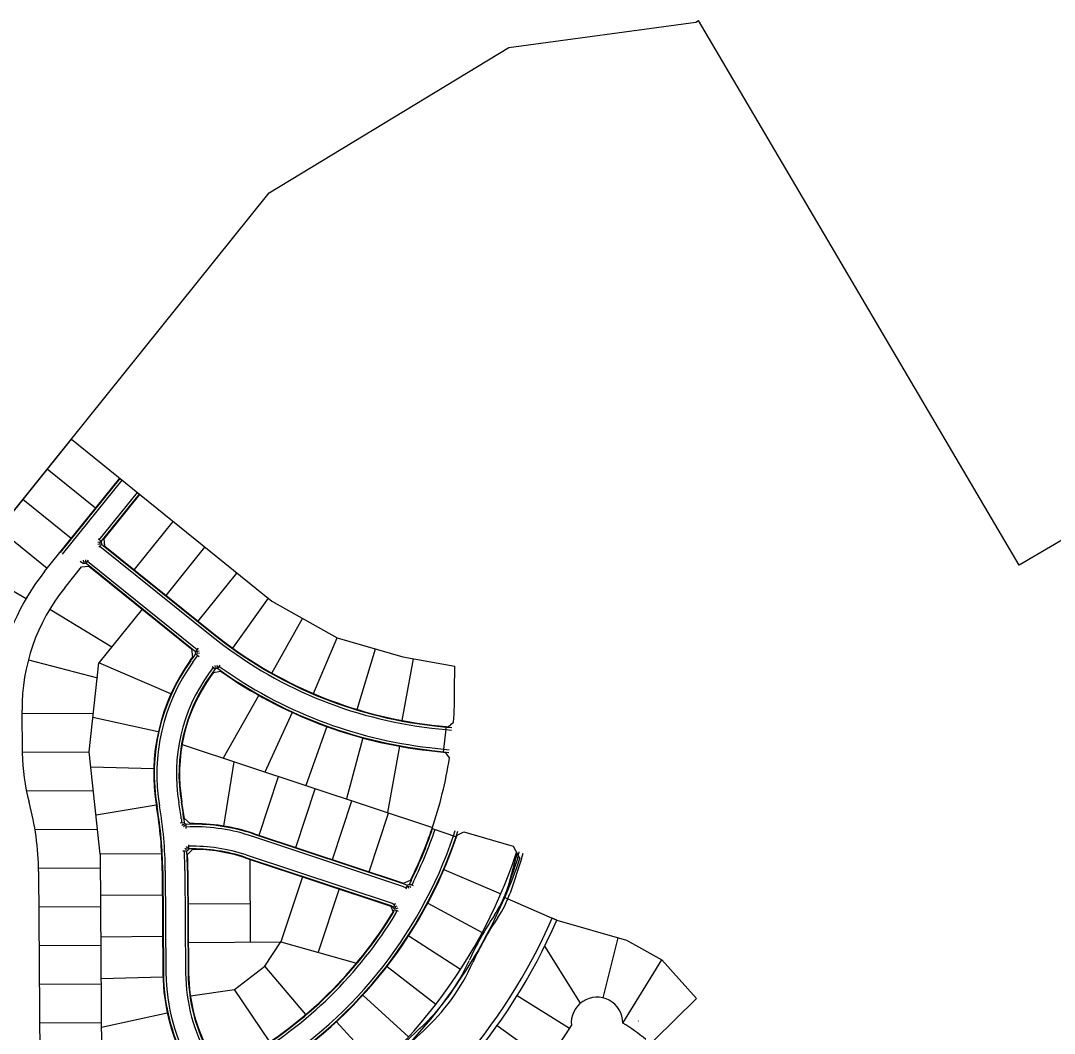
# Model space of a CAD drawing. Header units: feet. Extents: x 23 to 2149517, y -26 to 355304.
# Drawn here: x 2138426 to 2140431, y 341326 to 343290 of the extents above; entities that cross this region are included whole.
import ezdxf

# ---------------------------------------------------------------- set-up
doc = ezdxf.new("R2010")
doc.units = ezdxf.units.FT
doc.header["$MEASUREMENT"] = 0
for name, color, linetype in [('A-EC-CURLEX-MATTING', 6, 'Continuous'), ('xhpc023-pt$0$gp2baseEMAILED_3-10-05$0$V-PROP-ADJN', 6, 'Continuous'), ('xhpc023-pt$0$V-PROP-ADJN', 6, 'Continuous')]:
    doc.layers.add(name, color=color, linetype=linetype)

# ---------------------------------------------------------------- blocks, each defined once
blk = doc.blocks.new('xhpc023-pt')
at = {"layer": 'xhpc023-pt$0$gp2baseEMAILED_3-10-05$0$V-PROP-ADJN'}
for p, q in [((2138265.9, 342157), (2138524, 342478.3)), ((2138524, 342478.3), (2138913.1, 342164)), ((2138570.8, 342344.1), (2138476.9, 342419.7)), ((2138472, 342221.4), (2138617.8, 342402.5)), ((2138503.1, 342258.4), (2138618.6, 342401.9)), ((2138507, 342255.3), (2138622.5, 342398.7)), ((2138523.8, 342285.7), (2138430, 342361.2)), ((2138578, 342282.8), (2138652, 342374.8)), ((2138581.9, 342279.7), (2138655.9, 342371.7)), ((2138587.4, 342284.9), (2138656.7, 342371.1)), ((2138721, 342318.6), (2138645.8, 342225.1)), ((2138476.8, 342227.3), (2138383, 342302.7)), ((2138575.1, 342278.5), (2138579, 342278.9)), ((2138582, 342279.6), (2138575.7, 342284.6)), ((2138579, 342278.9), (2138579.4, 342274.9)), ((2138582, 342279.6), (2138582.4, 342274.8)), ((2138588.9, 342270.9), (2138587.4, 342284.9)), ((2138575.5, 342274.5), (2138579.4, 342274.9)), ((2138577.4, 342268.7), (2138582.4, 342274.8)), ((2138579.2, 342270.9), (2138796.4, 342096.1)), ((2138582.4, 342274.8), (2138799.5, 342100)), ((2138588.9, 342270.9), (2138800.2, 342100.8)), ((2138707.8, 342175.1), (2138783.1, 342268.6)), ((2138541.3, 342241.9), (2138547.4, 342236.9)), ((2138547.1, 342243.8), (2138547.6, 342239.9)), ((2138552.2, 342237.3), (2138547.4, 342236.9)), ((2138551.5, 342240.3), (2138547.6, 342239.9)), ((2138551.1, 342244.2), (2138551.5, 342240.3)), ((2138552.2, 342237.3), (2138557.2, 342243.6)), ((2138552.3, 342237.4), (2138758.6, 342071.4)), ((2138555.4, 342241.3), (2138761.6, 342075.4)), ((2138435.9, 342168.8), (2138326.5, 342232.4)), ((2138511, 342190), (2138543.5, 342230.4)), ((2138543.5, 342230.4), (2138557.5, 342231.9)), ((2138557.5, 342231.9), (2138757.9, 342070.6)), ((2138769.9, 342125.2), (2138845.2, 342218.6)), ((2138837, 342072.9), (2138906.2, 342169.5)), ((2138913.1, 342164), (2139039.7, 342092.6)), ((2138481.9, 342148.4), (2138602.7, 342075.7)), ((2138661.3, 342148.4), (2138577.5, 342044.4)), ((2138912.9, 342024.5), (2138972.5, 342130.5)), ((2138761.6, 342075.4), (2138767.9, 342070.5)), ((2138993.6, 341984.7), (2139039.7, 342092.6)), ((2139039.7, 342092.6), (2139166.8, 342056)), ((2138754.6, 342049), (2138759.9, 342056.2)), ((2138755.4, 342048.4), (2138760.7, 342055.7)), ((2138759.9, 342056.2), (2138757.9, 342070.6)), ((2138758.6, 342071.4), (2138764.9, 342066.5)), ((2138760.7, 342055.7), (2138765.5, 342061.7)), ((2138764.7, 342052.6), (2138769.4, 342058.6)), ((2138769.8, 342072.8), (2138764.9, 342066.5)), ((2138765.5, 342061.7), (2138764.9, 342066.5)), ((2138765.5, 342061.7), (2138771.8, 342056.9)), ((2138771.9, 342067), (2138767.9, 342066.5)), ((2138768.4, 342062.5), (2138767.9, 342066.5)), ((2138772.4, 342063), (2138768.4, 342062.5)), ((2139078.2, 341953.9), (2139113.8, 342071.3)), ((2139166.8, 342056), (2139268.2, 342038.2)), ((2138440.5, 342050.5), (2138574.3, 342015.3)), ((2138558.5, 341871.9), (2138577.5, 342044.4)), ((2138717.2, 341984.5), (2138577.5, 342044.4)), ((2138759.5, 342045.4), (2138764.7, 342052.6)), ((2138799.2, 342035.6), (2138790.3, 342023.2)), ((2138796.9, 342037.3), (2138803.2, 342032.6)), ((2138802.6, 342039.4), (2138803.2, 342035.6)), ((2138807.2, 342036.2), (2138803.2, 342035.6)), ((2138806.5, 342040.1), (2138807.2, 342036.2)), ((2138808, 342033.3), (2138812.7, 342039.8)), ((2139165.7, 341932.6), (2139188.1, 342052.3)), ((2139267.6, 341991.6), (2139268.2, 342038.2)), ((2138803.2, 342032.6), (2138794.3, 342020.3)), ((2138799.6, 342025.8), (2138795.1, 342019.7)), ((2138799.6, 342025.8), (2138813.6, 342028.1)), ((2138808, 342033.3), (2138803.2, 342032.6)), ((2138887.6, 341981.4), (2138818.7, 341859.4)), ((2138428.1, 341952.4), (2138428.7, 341869.8)), ((2138428.2, 341946), (2138566.8, 341946.9)), ((2138692.5, 341910.5), (2138565.8, 341938.5)), ((2138952.5, 341948.2), (2138899.4, 341832.6)), ((2139019.9, 341920.6), (2138978.6, 341806.4)), ((2139223.4, 341917.8), (2139250.3, 341914.8)), ((2139223.9, 341922.8), (2139250.8, 341919.7)), ((2139224.1, 341923.8), (2139250.9, 341920.7)), ((2139250.9, 341920.7), (2139245.2, 341871.1)), ((2139250.3, 341914.8), (2139261.7, 341913.8)), ((2139250.8, 341919.7), (2139262.1, 341918.8)), ((2139250.9, 341920.7), (2139254.9, 341920.3)), ((2139254.9, 341920.3), (2139265.6, 341929.1)), ((2139089.5, 341898.7), (2139057.5, 341780.3)), ((2138738.6, 341885.9), (2139224.6, 341724.9)), ((2139160.6, 341882.7), (2139137.1, 341753.9)), ((2139218.5, 341875.1), (2139256.6, 341870.8)), ((2139219.1, 341880.1), (2139257.3, 341875.7)), ((2138428.7, 341871), (2138558.5, 341871.9)), ((2138580, 341673.2), (2138558.5, 341871.9)), ((2139218.4, 341874.1), (2139245.2, 341871.1)), ((2139245.2, 341871.1), (2139249.2, 341870.6)), ((2139249.2, 341870.6), (2139257.7, 341859.6)), ((2138561.7, 341842.7), (2138683.8, 341839.4)), ((2138819.5, 341727.8), (2138839.8, 341852.4)), ((2138888.2, 341709.9), (2138926, 341823.8)), ((2138436.5, 341796.1), (2138566.6, 341796.9)), ((2138959.4, 341686.3), (2138997.2, 341800.3)), ((2139030.6, 341662.8), (2139068.4, 341776.7)), ((2138688.7, 341768.5), (2138571.8, 341749.2)), ((2138742.8, 341734.1), (2138734.8, 341733.5)), ((2138737.3, 341741.7), (2138737.8, 341733.8)), ((2138742.3, 341742.1), (2138742.8, 341734.1)), ((2138742.8, 341734.1), (2138746.4, 341730.9)), ((2138754.5, 341732.6), (2138743.3, 341742.3)), ((2139101.8, 341639.2), (2139139.6, 341753.1)), ((2138453.3, 341721.2), (2138574.7, 341722)), ((2138738.5, 341728.6), (2138741.1, 341731.6)), ((2138741.1, 341731.6), (2138744.1, 341729)), ((2138741.5, 341726), (2138744.1, 341729)), ((2138754.5, 341731.6), (2138746.4, 341730.9)), ((2138746.9, 341723), (2138746.4, 341730.9)), ((2138754.8, 341726.6), (2138746.8, 341725.9)), ((2139224, 341723.2), (2139271.4, 341707.1)), ((2139265.6, 341709), (2139268.8, 341719.1)), ((2139270.4, 341707.4), (2139273.6, 341717.6)), ((2139272.3, 341709.9), (2139285.5, 341716.4)), ((2139285.5, 341716.4), (2139381.2, 341689.1)), ((2138875.2, 341707.9), (2139166.3, 341611.5)), ((2138876.8, 341712.7), (2139168, 341616.2)), ((2138877.1, 341713.6), (2139168.3, 341617.1)), ((2138700, 341674), (2138580, 341673.2)), ((2138740.5, 341679.9), (2138748.4, 341679.9)), ((2138743.8, 341685.1), (2138746.6, 341682.3)), ((2138746.6, 341687.9), (2138749.4, 341685.2)), ((2138749.4, 341685.2), (2138746.6, 341682.3)), ((2138751.8, 341683.4), (2138748.4, 341679.9)), ((2138749.4, 341672.5), (2138758.9, 341682.6)), ((2138751.8, 341683.4), (2138751.7, 341691.4)), ((2139368.4, 341597), (2139389, 341674.3)), ((2139381.2, 341689.1), (2139394.2, 341664.6)), ((2139390, 341666.3), (2139392.9, 341677.8)), ((2139397.6, 341664), (2139400.6, 341675.4)), ((2138580, 341673.2), (2138580.6, 341572)), ((2138861.4, 341666.1), (2139143.8, 341572.6)), ((2138861.7, 341667.1), (2139144.1, 341573.6)), ((2138863.3, 341671.8), (2139146.3, 341578.1)), ((2138870.1, 341663.3), (2138871.1, 341502.7)), ((2139390, 341666.3), (2139367.5, 341600.4)), ((2139397.6, 341664), (2139375.1, 341597.8)), ((2138460.1, 341646.2), (2138580.2, 341647)), ((2138460.2, 341639.6), (2138462.7, 341256)), ((2138700.2, 341641.2), (2138701.5, 341442.4)), ((2138701.2, 341641.2), (2138702.5, 341442.4)), ((2138706.2, 341641.2), (2138707.5, 341442.4)), ((2138744.2, 341641.5), (2138745.5, 341442.7)), ((2138749.2, 341641.5), (2138750.5, 341442.7)), ((2138750.2, 341641.5), (2138751.5, 341442.7)), ((2139247, 341643.7), (2139357.2, 341596.3)), ((2138972.2, 341629.5), (2138930.3, 341503.1)), ((2139168, 341616.2), (2139175.8, 341613)), ((2139168.3, 341617.1), (2139182.3, 341622.9)), ((2139175.8, 341613), (2139180.2, 341614.8)), ((2139183.2, 341622.5), (2139180.2, 341614.8)), ((2139187.5, 341611.7), (2139180.2, 341614.8)), ((2139187.8, 341620.5), (2139184.9, 341612.9)), ((2138700.5, 341594), (2138580.5, 341593.2)), ((2139043.4, 341605.9), (2139002.8, 341483.2)), ((2139166.3, 341611.5), (2139173.9, 341608.3)), ((2139175.8, 341613), (2139172.8, 341605.6)), ((2139177.3, 341610.3), (2139181, 341611.9)), ((2139178.8, 341606.7), (2139177.3, 341610.3)), ((2139182.5, 341608.3), (2139181, 341611.9)), ((2138750.6, 341576.9), (2138870.6, 341577.7)), ((2139144.1, 341573.6), (2139149.1, 341570.4)), ((2139146.3, 341578.1), (2139151.3, 341575)), ((2139152.5, 341577.6), (2139149.1, 341570.4)), ((2139215.4, 341578), (2139321.3, 341521.5)), ((2139365, 341589.1), (2139465.9, 341545.3)), ((2138460.6, 341571.2), (2138580.6, 341572)), ((2138580.6, 341572), (2138582.6, 341272)), ((2139143.8, 341572.6), (2139148.2, 341560.9)), ((2139149, 341560.4), (2139150.7, 341565.9)), ((2139150.7, 341565.9), (2139149.1, 341570.4)), ((2139150.7, 341565.9), (2139158, 341562.5)), ((2139155.7, 341572.3), (2139152, 341571)), ((2139153.4, 341567.2), (2139152, 341571)), ((2139157.1, 341568.6), (2139153.4, 341567.2)), ((2139153.6, 341558.3), (2139155.3, 341563.8)), ((2139465.9, 341545.3), (2139456.7, 341549.3)), ((2139465.9, 341545.3), (2139601, 341506.7)), ((2138581, 341513.2), (2138701, 341514)), ((2139178.5, 341515.1), (2139279.3, 341450)), ((2138461.1, 341496.2), (2138581.1, 341497)), ((2138751.1, 341501.9), (2138930.3, 341503.1)), ((2138899.6, 341455.9), (2138930.3, 341503.1)), ((2138930.3, 341503.1), (2139077.5, 341462)), ((2139512, 341384.6), (2139442.5, 341494.9)), ((2139556.1, 341394.7), (2139585.1, 341511.2)), ((2139601, 341506.7), (2139669.4, 341468.1)), ((2138840.2, 341410.6), (2138899.6, 341455.9)), ((2138979, 341362.6), (2138899.6, 341455.9)), ((2139136.4, 341455.6), (2139231.4, 341382.3)), ((2139594, 341345.8), (2139669.4, 341468.1)), ((2139669.4, 341468.1), (2139737.3, 341393.1)), ((2138701.6, 341434.5), (2138581.6, 341431.2)), ((2138461.6, 341421.2), (2138581.6, 341422)), ((2138754.9, 341398.3), (2138840.2, 341410.6)), ((2138909.2, 341309.3), (2138840.2, 341410.6)), ((2139089.5, 341399.8), (2139178.1, 341318.8)), ((2139490.6, 341335.1), (2139388.9, 341398.7)), ((2139737.3, 341393.1), (2139654.8, 341312.7)), ((2138710.1, 341364.8), (2138582.2, 341336.8)), ((2138462.1, 341346.2), (2138582.1, 341347)), ((2139038.1, 341348.2), (2139119.6, 341260)), ((2139447.5, 341270.7), (2139349.9, 341340.6)), ((2139624.2, 341349.9), (2139623.9, 341349.5))]:
    blk.add_line(p, q, dxfattribs=at)
for centre, radius, start, end in [((2138803.1, 341954.9), 425, 141.1689, 172.3599), ((2138803.1, 341954.9), 375, 141.1689, 180.3785), ((2139317.5, 342743.5), 831, 231.1688, 263.4991), ((2139317.5, 342743.5), 826, 231.1688, 263.4991), ((2139317.5, 342743.5), 825, 231.1688, 263.4991), ((2139058.7, 341829.5), 375, 144.1845, 189.7656), ((2139058.7, 341829.5), 374, 144.1845, 189.7656), ((2139058.7, 341829.5), 369, 144.1845, 189.7656), ((2139317.5, 342743.5), 869, 234.3452, 263.4991), ((2139058.7, 341829.5), 331, 144.1845, 189.7656), ((2139058.7, 341829.5), 326, 144.1845, 189.7656), ((2139058.7, 341829.5), 325, 144.1845, 189.7656), ((2139317.5, 342743.5), 874, 234.3471, 263.4991), ((2139317.5, 342743.5), 875, 234.8389, 263.4991), ((2138447.6, 341987.1), 820, 355.9452, 0.3176), ((2138803.7, 341872.3), 375, 180.3783, 195.2133), ((2138447.6, 341987.1), 820, 341.2281, 351.0536), ((2137935.2, 341636.1), 525, 0.3784, 15.2133), ((2137935.2, 341636.1), 814, 7.4819, 9.7656), ((2137935.2, 341636.1), 815, 7.4814, 9.7656), ((2137935.2, 341636.1), 765, 0.3783, 9.7656), ((2137935.2, 341636.1), 766, 0.3783, 9.7656), ((2137935.2, 341636.1), 771, 0.3783, 9.7656), ((2137935.2, 341636.1), 809, 7.4941, 9.7656), ((2138759.2, 341357.6), 375, 71.6731, 90.7198), ((2138759.2, 341357.6), 374, 71.6731, 90.7205), ((2138759.2, 341357.6), 369, 71.6731, 90.6924), ((2138447.6, 341987.1), 820, 333.6343, 341.2281), ((2138447.6, 341987.1), 821, 333.6347, 341.2281), ((2138447.6, 341987.1), 826, 333.6502, 341.2281), ((2138447.6, 341987.1), 864, 300.2898, 341.222), ((2138447.6, 341987.1), 869, 300.2898, 341.2272), ((2138447.6, 341987.1), 870, 300.2898, 341.2281), ((2138447.6, 341987.1), 870, 341.2281, 341.4178), ((2137935.2, 341636.1), 809, 0.3783, 3.1004), ((2137935.2, 341636.1), 814, 0.3783, 3.0827), ((2138759.2, 341357.6), 331, 71.6731, 91.2944), ((2138759.2, 341357.6), 326, 71.6731, 91.3005), ((2138759.2, 341357.6), 325, 71.6731, 90.0583), ((2138447.6, 341987.1), 990, 300.2898, 341.7325), ((2137935.2, 341636.1), 815, 0.3783, 2.555), ((2138447.6, 341987.1), 1000, 336.5442, 341.1851), ((2139185.8, 341662.3), 192, 326.0164, 341.1912), ((2139185.8, 341662.3), 200, 326.0163, 341.1915), ((2138447.6, 341987.1), 1000, 300.2898, 336.5442), ((2138447.6, 341987.1), 820, 300.2898, 328.6829), ((2138447.6, 341987.1), 821, 300.2898, 328.683), ((2138447.6, 341987.1), 826, 300.2898, 328.7263), ((2139842.5, 341219.6), 600, 146.0164, 155.6727), ((2138447.6, 341987.1), 1100, 300.2898, 336.5441), ((2138447.6, 341987.1), 1110, 300.2896, 336.5441), ((2139842.5, 341219.6), 592, 146.0163, 155.6726), ((2138931.3, 341631.5), 400, 312.2614, 335.6727), ((2138931.3, 341631.5), 408, 312.2614, 335.6726), ((2139076.5, 341444.9), 375, 180.3783, 210.2898), ((2139076.5, 341444.9), 374, 180.3783, 210.2898), ((2139076.5, 341444.9), 369, 180.3783, 210.2898), ((2139076.5, 341444.9), 331, 180.3783, 210.2898), ((2139076.5, 341444.9), 326, 180.3783, 210.2898), ((2139076.5, 341444.9), 325, 180.3783, 210.2898), ((2139544, 341346.1), 50, 359.6265, 185.876), ((2138447.6, 341987.1), 1230, 300.2898, 328.3136), ((2139810.9, 340663.5), 908, 132.2614, 139.9949), ((2139397.3, 341026.6), 375, 49.9697, 58.3522), ((2139810.9, 340663.5), 900, 132.2614, 139.9949)]:
    blk.add_arc(centre, radius, start, end, dxfattribs=at)
at = {"layer": 'xhpc023-pt$0$V-PROP-ADJN'}
for p, q in [((2139373.1, 343237.7), (2139735.9, 343286.8)), ((2139735.9, 343286.8), (2139741, 343289.9)), ((2140363, 342233.7), (2139741, 343289.9)), ((2138907.9, 342955.9), (2139373.1, 343237.7)), ((2138265.7, 342157), (2138907.9, 342955.9)), ((2141500.7, 342903.8), (2140363, 342233.7))]:
    blk.add_line(p, q, dxfattribs=at)

msp = doc.modelspace()

# ---------------------------------------------------------------- block references
at = {"layer": 'A-EC-CURLEX-MATTING'}
msp.add_blockref('xhpc023-pt', (0, 0), dxfattribs=at)

doc.saveas('drawing.dxf')
